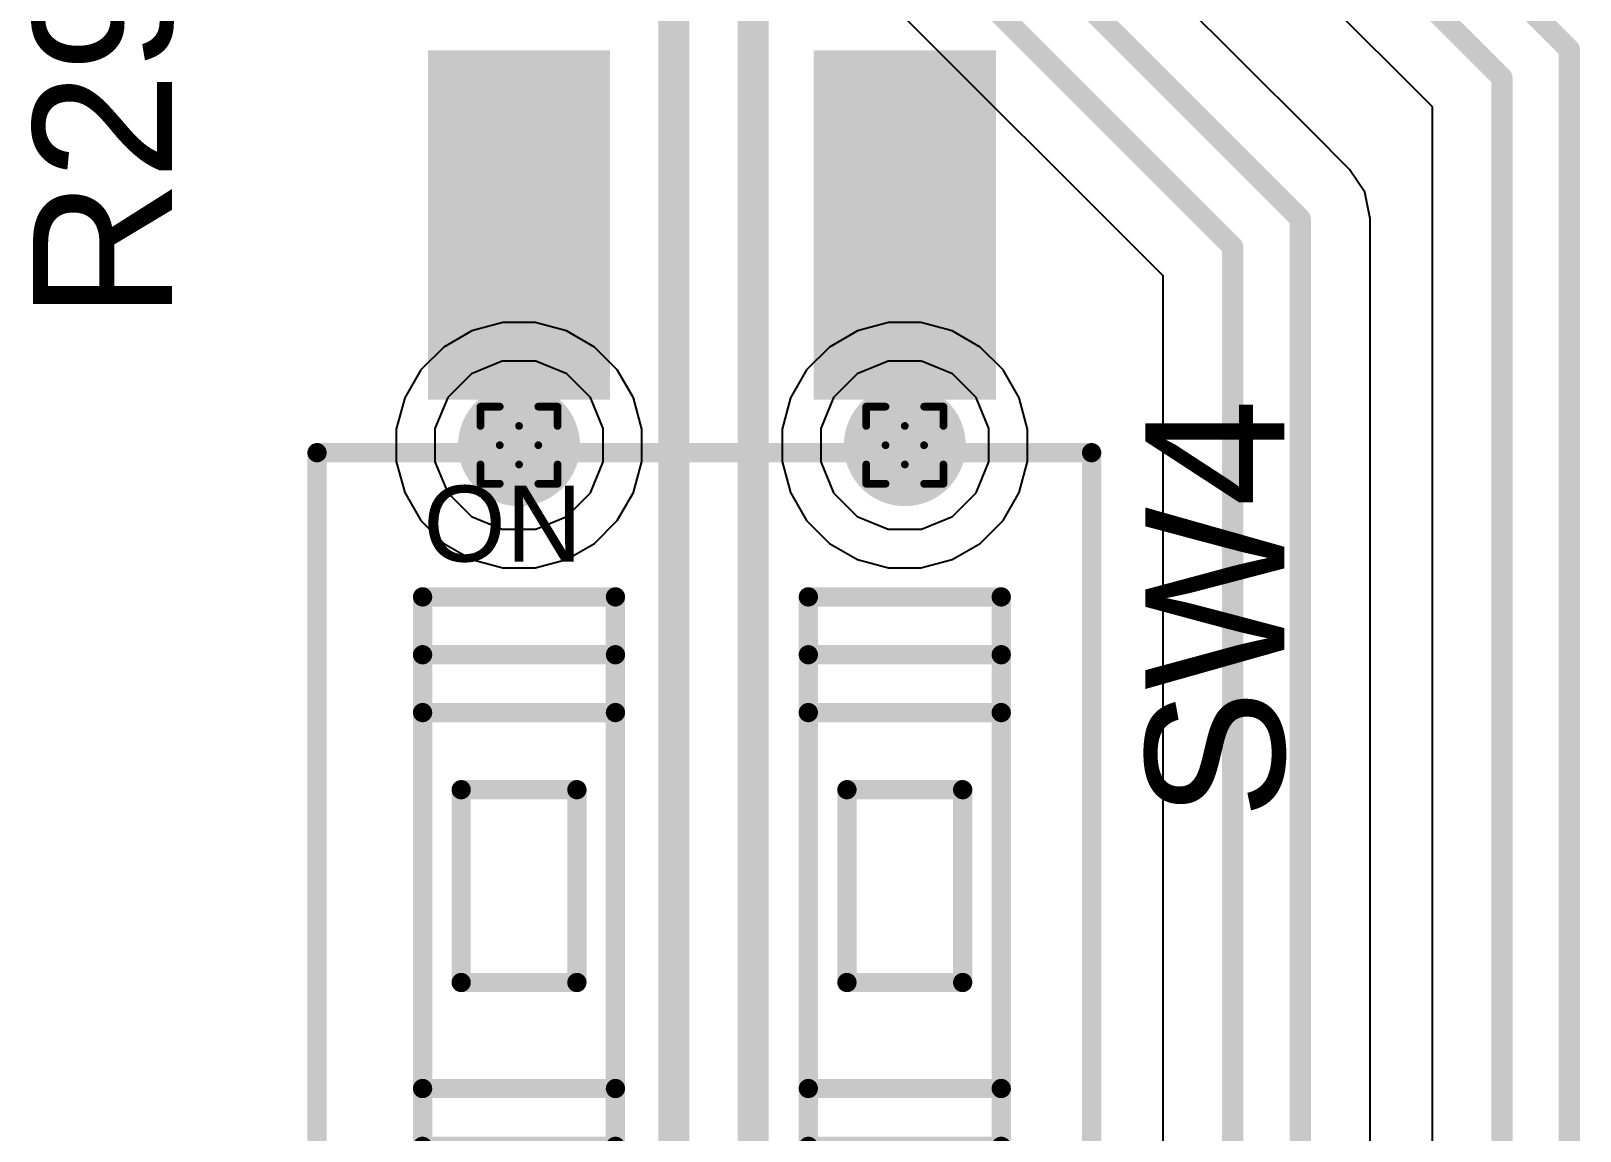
# Model space of a CAD drawing. Header units: inches. Extents: x 0 to 5379, y 0 to 5429.
# Drawn here: x 292.66 to 302.86, y 92.81 to 100.06 of the extents above; entities that cross this region are included whole.
import ezdxf

# ---------------------------------------------------------------- set-up
doc = ezdxf.new("R2010")
doc.units = ezdxf.units.IN
for name, color, linetype in [('Bottom Layer', 5, 'Continuous'), ('Bottom Solder', 6, 'Continuous'), ('Drill Drawing', 1, 'Continuous'), ('GND01', 16, 'Continuous'), ('GND02', 76, 'Continuous'), ('PWR', 156, 'Continuous'), ('SIG 01', 90, 'Continuous'), ('Top Layer', 1, 'Continuous'), ('Top Overlay', 2, 'Continuous'), ('Top Paste', 8, 'Continuous'), ('Top Solder', 216, 'Continuous'), ('Via Holes', 16, 'Continuous')]:
    doc.layers.add(name, color=color, linetype=linetype)
doc.styles.add('Arial', font='', dxfattribs={"height": 0.2})
doc.styles.get('Arial').set_extended_font_data('Arial')

# ---------------------------------------------------------------- blocks, each defined once
blk = doc.blocks.new('DSIC02LSGET_198')
at = {"layer": 'Top Layer'}
for points in [[(-3.3999932, 1.8199989), (-3.3999932, 0.7200011), (-5.599988799999999, 0.7200011), (-5.599988799999999, 1.8199989)], [(5.599988799999999, 1.8199989), (5.599988799999999, 0.7200011), (3.3999932, 0.7200011), (3.3999932, 1.8199989)], [(-3.3999932, -0.7200011), (-3.3999932, -1.8199989), (-5.599988799999999, -1.8199989), (-5.599988799999999, -0.7200011)], [(5.599988799999999, -0.7200011), (5.599988799999999, -1.8199989), (3.3999932, -1.8199989), (3.3999932, -0.7200011)]]:
    blk.add_hatch(color=1, dxfattribs=at).paths.add_polyline_path(points)
at = {"layer": 'Top Paste'}
for points in [[(-3.3999932, 1.8199989), (-3.3999932, 0.7200011), (-5.599988799999999, 0.7200011), (-5.599988799999999, 1.8199989)], [(5.599988799999999, 1.8199989), (5.599988799999999, 0.7200011), (3.3999932, 0.7200011), (3.3999932, 1.8199989)], [(-3.3999932, -0.7200011), (-3.3999932, -1.8199989), (-5.599988799999999, -1.8199989), (-5.599988799999999, -0.7200011)], [(5.599988799999999, -0.7200011), (5.599988799999999, -1.8199989), (3.3999932, -1.8199989), (3.3999932, -0.7200011)]]:
    blk.add_hatch(color=8, dxfattribs=at).paths.add_polyline_path(points)
at = {"layer": 'Top Solder'}
for points in [[(-3.3499806, 1.8700115), (-3.3499806, 0.6699885), (-5.6500014, 0.6699885), (-5.6500014, 1.8700115)], [(5.6500014, 1.8700115), (5.6500014, 0.6699885), (3.3499806, 0.6699885), (3.3499806, 1.8700115)], [(-3.3499806, -0.6699885), (-3.3499806, -1.8700115), (-5.6500014, -1.8700115), (-5.6500014, -0.6699885)], [(5.6500014, -0.6699885), (5.6500014, -1.8700115), (3.3499806, -1.8700115), (3.3499806, -0.6699885)]]:
    blk.add_hatch(color=216, dxfattribs=at).paths.add_polyline_path(points)
at = {"layer": 'Top Overlay'}
for points in [[(-2.999867, 2.600071, 0.127, 0.127, 0), (3.000121, 2.600071, 0.127, 0.127, 0)], [(-2.999867, 2.600071, 0.127, 0.127, 0), (-2.999867, -2.4999188, 0.127, 0.127, 0)], [(3.000121, 2.600071, 0.127, 0.127, 0), (3.000121, -2.4999188, 0.127, 0.127, 0)], [(-2.0139914, 1.9051778, 0.127, 0.127, 0), (2.0500086, 1.9051778, 0.127, 0.127, 0)], [(-2.0139914, 1.9051778, 0.127, 0.127, 0), (-2.0139914, 0.6351778, 0.127, 0.127, 0)], [(-1.5694914, 1.9051778, 0.127, 0.127, 0), (-1.5694914, 0.6351778, 0.127, 0.127, 0)], [(-1.1884914, 1.9051778, 0.127, 0.127, 0), (-1.1884914, 0.6351778, 0.127, 0.127, 0)], [(1.2880086, 1.9051778, 0.127, 0.127, 0), (1.2880086, 0.6351778, 0.127, 0.127, 0)], [(1.6690086, 1.9051778, 0.127, 0.127, 0), (1.6690086, 0.6351778, 0.127, 0.127, 0)], [(2.0500086, 1.9051778, 0.127, 0.127, 0), (2.0500086, 0.6351778, 0.127, 0.127, 0)], [(-0.4900929999999999, 1.651, 0.127, 0.127, 0), (0.7799069999999999, 1.651, 0.127, 0.127, 0)], [(-0.4900929999999999, 1.651, 0.127, 0.127, 0), (-0.4900929999999999, 0.889, 0.127, 0.127, 0)], [(0.7799069999999999, 1.651, 0.127, 0.127, 0), (0.7799069999999999, 0.889, 0.127, 0.127, 0)], [(-0.4900929999999999, 0.889, 0.127, 0.127, 0), (0.7799069999999999, 0.889, 0.127, 0.127, 0)], [(-2.0139914, 0.6351778, 0.127, 0.127, 0), (2.0500086, 0.6351778, 0.127, 0.127, 0)], [(-2.0139914, -0.6348222, 0.127, 0.127, 0), (2.0500086, -0.6348222, 0.127, 0.127, 0)], [(-2.0139914, -0.6348222, 0.127, 0.127, 0), (-2.0139914, -1.9048222, 0.127, 0.127, 0)], [(-1.5694914, -0.6348222, 0.127, 0.127, 0), (-1.5694914, -1.9048222, 0.127, 0.127, 0)], [(-1.1884914, -0.6348222, 0.127, 0.127, 0), (-1.1884914, -1.9048222, 0.127, 0.127, 0)], [(1.2880086, -0.6348222, 0.127, 0.127, 0), (1.2880086, -1.9048222, 0.127, 0.127, 0)], [(1.6690086, -0.6348222, 0.127, 0.127, 0), (1.6690086, -1.9048222, 0.127, 0.127, 0)], [(2.0500086, -0.6348222, 0.127, 0.127, 0), (2.0500086, -1.9048222, 0.127, 0.127, 0)], [(-0.4900929999999999, -0.889, 0.127, 0.127, 0), (0.7799069999999999, -0.889, 0.127, 0.127, 0)], [(-0.4900929999999999, -0.889, 0.127, 0.127, 0), (-0.4900929999999999, -1.651, 0.127, 0.127, 0)], [(0.7799069999999999, -0.889, 0.127, 0.127, 0), (0.7799069999999999, -1.651, 0.127, 0.127, 0)], [(-0.4900929999999999, -1.651, 0.127, 0.127, 0), (0.7799069999999999, -1.651, 0.127, 0.127, 0)], [(-2.0139914, -1.9048222, 0.127, 0.127, 0), (2.0500086, -1.9048222, 0.127, 0.127, 0)], [(-2.999867, -2.4999188, 0.127, 0.127, 0), (3.000121, -2.4999188, 0.127, 0.127, 0)]]:
    blk.add_lwpolyline(points, format="xyseb", dxfattribs=at)
for points in [[(-3.031617, 2.600071, 0.0635, 0.0635, 1), (-2.968117, 2.600071, 0.0635, 0.0635, 1)], [(-3.031617, 2.600071, 0.0635, 0.0635, 1), (-2.968117, 2.600071, 0.0635, 0.0635, 1)], [(2.968371, 2.600071, 0.0635, 0.0635, 1), (3.031871, 2.600071, 0.0635, 0.0635, 1)], [(2.968371, 2.600071, 0.0635, 0.0635, 1), (3.031871, 2.600071, 0.0635, 0.0635, 1)], [(-2.0457414, 1.9051778, 0.0635, 0.0635, 1), (-1.9822414, 1.9051778, 0.0635, 0.0635, 1)], [(-2.0457414, 1.9051778, 0.0635, 0.0635, 1), (-1.9822414, 1.9051778, 0.0635, 0.0635, 1)], [(-1.6012414, 1.9051778, 0.0635, 0.0635, 1), (-1.5377414, 1.9051778, 0.0635, 0.0635, 1)], [(-1.2202414, 1.9051778, 0.0635, 0.0635, 1), (-1.1567414, 1.9051778, 0.0635, 0.0635, 1)], [(1.2562586, 1.9051778, 0.0635, 0.0635, 1), (1.3197586, 1.9051778, 0.0635, 0.0635, 1)], [(1.6372586, 1.9051778, 0.0635, 0.0635, 1), (1.7007586, 1.9051778, 0.0635, 0.0635, 1)], [(2.0182586, 1.9051778, 0.0635, 0.0635, 1), (2.0817586, 1.9051778, 0.0635, 0.0635, 1)], [(2.0182586, 1.9051778, 0.0635, 0.0635, 1), (2.0817586, 1.9051778, 0.0635, 0.0635, 1)], [(-0.521843, 1.651, 0.0635, 0.0635, 1), (-0.4583429999999999, 1.651, 0.0635, 0.0635, 1)], [(-0.521843, 1.651, 0.0635, 0.0635, 1), (-0.4583429999999999, 1.651, 0.0635, 0.0635, 1)], [(0.748157, 1.651, 0.0635, 0.0635, 1), (0.8116569999999999, 1.651, 0.0635, 0.0635, 1)], [(0.748157, 1.651, 0.0635, 0.0635, 1), (0.8116569999999999, 1.651, 0.0635, 0.0635, 1)], [(-0.521843, 0.889, 0.0635, 0.0635, 1), (-0.4583429999999999, 0.889, 0.0635, 0.0635, 1)], [(-0.521843, 0.889, 0.0635, 0.0635, 1), (-0.4583429999999999, 0.889, 0.0635, 0.0635, 1)], [(0.748157, 0.889, 0.0635, 0.0635, 1), (0.8116569999999999, 0.889, 0.0635, 0.0635, 1)], [(0.748157, 0.889, 0.0635, 0.0635, 1), (0.8116569999999999, 0.889, 0.0635, 0.0635, 1)], [(-2.0457414, 0.6351778, 0.0635, 0.0635, 1), (-1.9822414, 0.6351778, 0.0635, 0.0635, 1)], [(-2.0457414, 0.6351778, 0.0635, 0.0635, 1), (-1.9822414, 0.6351778, 0.0635, 0.0635, 1)], [(-1.6012414, 0.6351778, 0.0635, 0.0635, 1), (-1.5377414, 0.6351778, 0.0635, 0.0635, 1)], [(-1.2202414, 0.6351778, 0.0635, 0.0635, 1), (-1.1567414, 0.6351778, 0.0635, 0.0635, 1)], [(1.2562586, 0.6351778, 0.0635, 0.0635, 1), (1.3197586, 0.6351778, 0.0635, 0.0635, 1)], [(1.6372586, 0.6351778, 0.0635, 0.0635, 1), (1.7007586, 0.6351778, 0.0635, 0.0635, 1)], [(2.0182586, 0.6351778, 0.0635, 0.0635, 1), (2.0817586, 0.6351778, 0.0635, 0.0635, 1)], [(2.0182586, 0.6351778, 0.0635, 0.0635, 1), (2.0817586, 0.6351778, 0.0635, 0.0635, 1)], [(-2.0457414, -0.6348222, 0.0635, 0.0635, 1), (-1.9822414, -0.6348222, 0.0635, 0.0635, 1)], [(-2.0457414, -0.6348222, 0.0635, 0.0635, 1), (-1.9822414, -0.6348222, 0.0635, 0.0635, 1)], [(-1.6012414, -0.6348222, 0.0635, 0.0635, 1), (-1.5377414, -0.6348222, 0.0635, 0.0635, 1)], [(-1.2202414, -0.6348222, 0.0635, 0.0635, 1), (-1.1567414, -0.6348222, 0.0635, 0.0635, 1)], [(1.2562586, -0.6348222, 0.0635, 0.0635, 1), (1.3197586, -0.6348222, 0.0635, 0.0635, 1)], [(1.6372586, -0.6348222, 0.0635, 0.0635, 1), (1.7007586, -0.6348222, 0.0635, 0.0635, 1)], [(2.0182586, -0.6348222, 0.0635, 0.0635, 1), (2.0817586, -0.6348222, 0.0635, 0.0635, 1)], [(2.0182586, -0.6348222, 0.0635, 0.0635, 1), (2.0817586, -0.6348222, 0.0635, 0.0635, 1)], [(-0.521843, -0.889, 0.0635, 0.0635, 1), (-0.4583429999999999, -0.889, 0.0635, 0.0635, 1)], [(-0.521843, -0.889, 0.0635, 0.0635, 1), (-0.4583429999999999, -0.889, 0.0635, 0.0635, 1)], [(0.748157, -0.889, 0.0635, 0.0635, 1), (0.8116569999999999, -0.889, 0.0635, 0.0635, 1)], [(0.748157, -0.889, 0.0635, 0.0635, 1), (0.8116569999999999, -0.889, 0.0635, 0.0635, 1)], [(-0.521843, -1.651, 0.0635, 0.0635, 1), (-0.4583429999999999, -1.651, 0.0635, 0.0635, 1)], [(-0.521843, -1.651, 0.0635, 0.0635, 1), (-0.4583429999999999, -1.651, 0.0635, 0.0635, 1)], [(0.748157, -1.651, 0.0635, 0.0635, 1), (0.8116569999999999, -1.651, 0.0635, 0.0635, 1)], [(0.748157, -1.651, 0.0635, 0.0635, 1), (0.8116569999999999, -1.651, 0.0635, 0.0635, 1)], [(-2.0457414, -1.9048222, 0.0635, 0.0635, 1), (-1.9822414, -1.9048222, 0.0635, 0.0635, 1)], [(-2.0457414, -1.9048222, 0.0635, 0.0635, 1), (-1.9822414, -1.9048222, 0.0635, 0.0635, 1)], [(-1.6012414, -1.9048222, 0.0635, 0.0635, 1), (-1.5377414, -1.9048222, 0.0635, 0.0635, 1)], [(-1.2202414, -1.9048222, 0.0635, 0.0635, 1), (-1.1567414, -1.9048222, 0.0635, 0.0635, 1)], [(1.2562586, -1.9048222, 0.0635, 0.0635, 1), (1.3197586, -1.9048222, 0.0635, 0.0635, 1)], [(1.6372586, -1.9048222, 0.0635, 0.0635, 1), (1.7007586, -1.9048222, 0.0635, 0.0635, 1)], [(2.0182586, -1.9048222, 0.0635, 0.0635, 1), (2.0817586, -1.9048222, 0.0635, 0.0635, 1)], [(2.0182586, -1.9048222, 0.0635, 0.0635, 1), (2.0817586, -1.9048222, 0.0635, 0.0635, 1)], [(-3.031617, -2.4999188, 0.0635, 0.0635, 1), (-2.968117, -2.4999188, 0.0635, 0.0635, 1)], [(-3.031617, -2.4999188, 0.0635, 0.0635, 1), (-2.968117, -2.4999188, 0.0635, 0.0635, 1)], [(2.968371, -2.4999188, 0.0635, 0.0635, 1), (3.031871, -2.4999188, 0.0635, 0.0635, 1)], [(2.968371, -2.4999188, 0.0635, 0.0635, 1), (3.031871, -2.4999188, 0.0635, 0.0635, 1)]]:
    blk.add_lwpolyline(points, format="xyseb", close=True, dxfattribs=at)
at = {"layer": 'Top Overlay', "style": 'Arial'}
for s, p in [('ON', (2.28313996, 1.90008256)), ('1', (-2.71606518, 1.37000742)), ('2', (-2.69827756, -1.16998496))]:
    blk.add_text(s, height=0.499999, rotation=270, dxfattribs=at).set_placement(p)

msp = doc.modelspace()

# ---------------------------------------------------------------- hatches: boundary and pattern name
at = {"layer": 'Bottom Layer'}
h = msp.add_hatch(color=5, dxfattribs=at)
edge = h.paths.add_edge_path()
edge.add_arc((295.87470924, 97.33279999999999), 0.2999994, 0, 360)
h = msp.add_hatch(color=5, dxfattribs=at)
edge = h.paths.add_edge_path()
edge.add_arc((298.41470924, 97.33279999999999), 0.2999994, 0, 360)
at = {"layer": 'Bottom Solder'}
h = msp.add_hatch(color=6, dxfattribs=at)
edge = h.paths.add_edge_path()
edge.add_arc((295.87470924, 97.33279999999999), 0.4015993999999999, 0, 360)
h = msp.add_hatch(color=6, dxfattribs=at)
edge = h.paths.add_edge_path()
edge.add_arc((298.41470924, 97.33279999999999), 0.4015993999999999, 0, 360)
at = {"layer": 'GND01'}
h = msp.add_hatch(color=16, dxfattribs=at)
edge = h.paths.add_edge_path()
edge.add_arc((295.87470924, 97.33279999999999), 0.2999994, 0, 360)
h = msp.add_hatch(color=16, dxfattribs=at)
edge = h.paths.add_edge_path()
edge.add_arc((298.41470924, 97.33279999999999), 0.2999994, 0, 360)
at = {"layer": 'GND02'}
h = msp.add_hatch(color=76, dxfattribs=at)
edge = h.paths.add_edge_path()
edge.add_arc((295.87470924, 97.33279999999999), 0.2999994, 0, 360)
h = msp.add_hatch(color=76, dxfattribs=at)
edge = h.paths.add_edge_path()
edge.add_arc((298.41470924, 97.33279999999999), 0.2999994, 0, 360)
at = {"layer": 'PWR'}
h = msp.add_hatch(color=156, dxfattribs=at)
edge = h.paths.add_edge_path()
edge.add_arc((295.87470924, 97.33279999999999), 0.2999994, 0, 360)
h = msp.add_hatch(color=156, dxfattribs=at)
edge = h.paths.add_edge_path()
edge.add_arc((298.41470924, 97.33279999999999), 0.2999994, 0, 360)
at = {"layer": 'SIG 01'}
h = msp.add_hatch(color=90, dxfattribs=at)
edge = h.paths.add_edge_path()
edge.add_arc((295.87470924, 97.33279999999999), 0.2999994, 0, 360)
h = msp.add_hatch(color=90, dxfattribs=at)
edge = h.paths.add_edge_path()
edge.add_arc((298.41470924, 97.33279999999999), 0.2999994, 0, 360)
at = {"layer": 'Top Layer'}
h = msp.add_hatch(color=1, dxfattribs=at)
edge = h.paths.add_edge_path()
edge.add_arc((295.87470924, 97.33279999999999), 0.2999994, 0, 360)
h = msp.add_hatch(color=1, dxfattribs=at)
edge = h.paths.add_edge_path()
edge.add_arc((298.41470924, 97.33279999999999), 0.2999994, 0, 360)
at = {"layer": 'Top Solder'}
h = msp.add_hatch(color=216, dxfattribs=at)
edge = h.paths.add_edge_path()
edge.add_arc((295.87470924, 97.33279999999999), 0.4015993999999999, 0, 360)
h = msp.add_hatch(color=216, dxfattribs=at)
edge = h.paths.add_edge_path()
edge.add_arc((298.41470924, 97.33279999999999), 0.4015993999999999, 0, 360)
at = {"layer": 'Via Holes'}
h = msp.add_hatch(color=7, dxfattribs=at)
edge = h.paths.add_edge_path()
edge.add_arc((295.87470924, 97.33279999999999), 0.1499997, 0, 360)
h = msp.add_hatch(color=7, dxfattribs=at)
edge = h.paths.add_edge_path()
edge.add_arc((298.41470924, 97.33279999999999), 0.1499997, 0, 360)

# ---------------------------------------------------------------- linework, layer by layer
at = {"layer": 'Bottom Layer'}
for p, q in [((295.76833404, 98.14079939999999), (295.5628328, 98.08573474)), ((295.98108444, 98.14079939999999), (295.76833404, 98.14079939999999)), ((296.18658568, 98.08573474), (295.98108444, 98.14079939999999)), ((298.30833404, 98.14079939999999), (298.1028328, 98.08573474)), ((298.52108444, 98.14079939999999), (298.30833404, 98.14079939999999)), ((298.72658568, 98.08573474), (298.52108444, 98.14079939999999)), ((295.5628328, 98.08573474), (295.37858628, 97.97935954)), ((296.3708322, 97.97935954), (296.18658568, 98.08573474)), ((298.1028328, 98.08573474), (297.91858628, 97.97935954)), ((298.9108322, 97.97935954), (298.72658568, 98.08573474)), ((295.37858628, 97.97935954), (295.2281497, 97.82892296)), ((296.52126878, 97.82892296), (296.3708322, 97.97935954)), ((297.91858628, 97.97935954), (297.7681497, 97.82892296)), ((299.06126878, 97.82892296), (298.9108322, 97.97935954)), ((295.2281497, 97.82892296), (295.1217745, 97.64467644)), ((296.62764398, 97.64467644), (296.52126878, 97.82892296)), ((297.7681497, 97.82892296), (297.6617745, 97.64467644)), ((299.16764398, 97.64467644), (299.06126878, 97.82892296)), ((295.1217745, 97.64467644), (295.06670984, 97.4391752)), ((296.68270864, 97.4391752), (296.62764398, 97.64467644)), ((297.6617745, 97.64467644), (297.60670984, 97.4391752)), ((299.22270864, 97.4391752), (299.16764398, 97.64467644)), ((295.06670984, 97.4391752), (295.06670984, 97.2264248)), ((296.68270864, 97.2264248), (296.68270864, 97.4391752)), ((297.60670984, 97.4391752), (297.60670984, 97.2264248)), ((299.22270864, 97.2264248), (299.22270864, 97.4391752)), ((295.06670984, 97.2264248), (295.1217745, 97.02092356)), ((296.62764398, 97.02092356), (296.68270864, 97.2264248)), ((297.60670984, 97.2264248), (297.6617745, 97.02092356)), ((299.16764398, 97.02092356), (299.22270864, 97.2264248)), ((295.1217745, 97.02092356), (295.2281497, 96.83667704)), ((296.52126878, 96.83667704), (296.62764398, 97.02092356)), ((297.6617745, 97.02092356), (297.7681497, 96.83667704)), ((299.06126878, 96.83667704), (299.16764398, 97.02092356)), ((295.2281497, 96.83667704), (295.37858628, 96.68624046)), ((296.3708322, 96.68624046), (296.52126878, 96.83667704)), ((297.7681497, 96.83667704), (297.91858628, 96.68624046)), ((298.9108322, 96.68624046), (299.06126878, 96.83667704)), ((295.37858628, 96.68624046), (295.5628328, 96.57986525999999)), ((296.18658568, 96.57986525999999), (296.3708322, 96.68624046)), ((297.91858628, 96.68624046), (298.1028328, 96.57986525999999)), ((298.72658568, 96.57986525999999), (298.9108322, 96.68624046)), ((295.5628328, 96.57986525999999), (295.76833404, 96.52480059999999)), ((295.76833404, 96.52480059999999), (295.98108444, 96.52480059999999)), ((295.98108444, 96.52480059999999), (296.18658568, 96.57986525999999)), ((298.1028328, 96.57986525999999), (298.30833404, 96.52480059999999)), ((298.30833404, 96.52480059999999), (298.52108444, 96.52480059999999)), ((298.52108444, 96.52480059999999), (298.72658568, 96.57986525999999))]:
    msp.add_line(p, q, dxfattribs=at)
at = {"layer": 'Drill Drawing'}
for points in [[(295.62070924, 97.4598, 0.0508, 0.0508, 0), (295.62070924, 97.5868, 0.0508, 0.0508, 0)], [(295.62070924, 97.5868, 0.0508, 0.0508, 0), (295.74770924, 97.5868, 0.0508, 0.0508, 0)], [(295.74770924, 97.5868, 0.0508, 0.0508, 0), (295.87470924, 97.4598, 0.0508, 0.0508, 0)], [(295.87470924, 97.4598, 0.0508, 0.0508, 0), (296.00170924, 97.5868, 0.0508, 0.0508, 0)], [(296.00170924, 97.5868, 0.0508, 0.0508, 0), (296.12870924, 97.5868, 0.0508, 0.0508, 0)], [(296.12870924, 97.4598, 0.0508, 0.0508, 0), (296.12870924, 97.5868, 0.0508, 0.0508, 0)], [(298.16070924, 97.4598, 0.0508, 0.0508, 0), (298.16070924, 97.5868, 0.0508, 0.0508, 0)], [(298.16070924, 97.5868, 0.0508, 0.0508, 0), (298.28770924, 97.5868, 0.0508, 0.0508, 0)], [(298.28770924, 97.5868, 0.0508, 0.0508, 0), (298.41470924, 97.4598, 0.0508, 0.0508, 0)], [(298.41470924, 97.4598, 0.0508, 0.0508, 0), (298.54170924, 97.5868, 0.0508, 0.0508, 0)], [(298.54170924, 97.5868, 0.0508, 0.0508, 0), (298.66870924, 97.5868, 0.0508, 0.0508, 0)], [(298.66870924, 97.4598, 0.0508, 0.0508, 0), (298.66870924, 97.5868, 0.0508, 0.0508, 0)], [(295.62070924, 97.4598, 0.0508, 0.0508, 0), (295.74770924, 97.33279999999999, 0.0508, 0.0508, 0)], [(296.00170924, 97.33279999999999, 0.0508, 0.0508, 0), (296.12870924, 97.4598, 0.0508, 0.0508, 0)], [(298.16070924, 97.4598, 0.0508, 0.0508, 0), (298.28770924, 97.33279999999999, 0.0508, 0.0508, 0)], [(298.54170924, 97.33279999999999, 0.0508, 0.0508, 0), (298.66870924, 97.4598, 0.0508, 0.0508, 0)], [(295.62070924, 97.2058, 0.0508, 0.0508, 0), (295.74770924, 97.33279999999999, 0.0508, 0.0508, 0)], [(296.00170924, 97.33279999999999, 0.0508, 0.0508, 0), (296.12870924, 97.2058, 0.0508, 0.0508, 0)], [(298.16070924, 97.2058, 0.0508, 0.0508, 0), (298.28770924, 97.33279999999999, 0.0508, 0.0508, 0)], [(298.54170924, 97.33279999999999, 0.0508, 0.0508, 0), (298.66870924, 97.2058, 0.0508, 0.0508, 0)], [(295.62070924, 97.0788, 0.0508, 0.0508, 0), (295.62070924, 97.2058, 0.0508, 0.0508, 0)], [(295.74770924, 97.0788, 0.0508, 0.0508, 0), (295.87470924, 97.2058, 0.0508, 0.0508, 0)], [(295.87470924, 97.2058, 0.0508, 0.0508, 0), (296.00170924, 97.0788, 0.0508, 0.0508, 0)], [(296.12870924, 97.0788, 0.0508, 0.0508, 0), (296.12870924, 97.2058, 0.0508, 0.0508, 0)], [(298.16070924, 97.0788, 0.0508, 0.0508, 0), (298.16070924, 97.2058, 0.0508, 0.0508, 0)], [(298.28770924, 97.0788, 0.0508, 0.0508, 0), (298.41470924, 97.2058, 0.0508, 0.0508, 0)], [(298.41470924, 97.2058, 0.0508, 0.0508, 0), (298.54170924, 97.0788, 0.0508, 0.0508, 0)], [(298.66870924, 97.0788, 0.0508, 0.0508, 0), (298.66870924, 97.2058, 0.0508, 0.0508, 0)], [(295.62070924, 97.0788, 0.0508, 0.0508, 0), (295.74770924, 97.0788, 0.0508, 0.0508, 0)], [(296.00170924, 97.0788, 0.0508, 0.0508, 0), (296.12870924, 97.0788, 0.0508, 0.0508, 0)], [(298.16070924, 97.0788, 0.0508, 0.0508, 0), (298.28770924, 97.0788, 0.0508, 0.0508, 0)], [(298.54170924, 97.0788, 0.0508, 0.0508, 0), (298.66870924, 97.0788, 0.0508, 0.0508, 0)]]:
    msp.add_lwpolyline(points, format="xyseb", dxfattribs=at)
for points in [[(295.6080092399999, 97.5868, 0.0254, 0.0254, 1), (295.63340924, 97.5868, 0.0254, 0.0254, 1)], [(295.6080092399999, 97.5868, 0.0254, 0.0254, 1), (295.63340924, 97.5868, 0.0254, 0.0254, 1)], [(295.73500924, 97.5868, 0.0254, 0.0254, 1), (295.7604092399999, 97.5868, 0.0254, 0.0254, 1)], [(295.73500924, 97.5868, 0.0254, 0.0254, 1), (295.7604092399999, 97.5868, 0.0254, 0.0254, 1)], [(295.98900924, 97.5868, 0.0254, 0.0254, 1), (296.01440924, 97.5868, 0.0254, 0.0254, 1)], [(295.98900924, 97.5868, 0.0254, 0.0254, 1), (296.01440924, 97.5868, 0.0254, 0.0254, 1)], [(296.11600924, 97.5868, 0.0254, 0.0254, 1), (296.14140924, 97.5868, 0.0254, 0.0254, 1)], [(296.11600924, 97.5868, 0.0254, 0.0254, 1), (296.14140924, 97.5868, 0.0254, 0.0254, 1)], [(298.14800924, 97.5868, 0.0254, 0.0254, 1), (298.17340924, 97.5868, 0.0254, 0.0254, 1)], [(298.14800924, 97.5868, 0.0254, 0.0254, 1), (298.17340924, 97.5868, 0.0254, 0.0254, 1)], [(298.27500924, 97.5868, 0.0254, 0.0254, 1), (298.30040924, 97.5868, 0.0254, 0.0254, 1)], [(298.27500924, 97.5868, 0.0254, 0.0254, 1), (298.30040924, 97.5868, 0.0254, 0.0254, 1)], [(298.52900924, 97.5868, 0.0254, 0.0254, 1), (298.55440924, 97.5868, 0.0254, 0.0254, 1)], [(298.52900924, 97.5868, 0.0254, 0.0254, 1), (298.55440924, 97.5868, 0.0254, 0.0254, 1)], [(298.65600924, 97.5868, 0.0254, 0.0254, 1), (298.68140924, 97.5868, 0.0254, 0.0254, 1)], [(298.65600924, 97.5868, 0.0254, 0.0254, 1), (298.68140924, 97.5868, 0.0254, 0.0254, 1)], [(295.6080092399999, 97.4598, 0.0254, 0.0254, 1), (295.63340924, 97.4598, 0.0254, 0.0254, 1)], [(295.6080092399999, 97.4598, 0.0254, 0.0254, 1), (295.63340924, 97.4598, 0.0254, 0.0254, 1)], [(295.86200924, 97.4598, 0.0254, 0.0254, 1), (295.88740924, 97.4598, 0.0254, 0.0254, 1)], [(295.86200924, 97.4598, 0.0254, 0.0254, 1), (295.88740924, 97.4598, 0.0254, 0.0254, 1)], [(296.11600924, 97.4598, 0.0254, 0.0254, 1), (296.14140924, 97.4598, 0.0254, 0.0254, 1)], [(296.11600924, 97.4598, 0.0254, 0.0254, 1), (296.14140924, 97.4598, 0.0254, 0.0254, 1)], [(298.14800924, 97.4598, 0.0254, 0.0254, 1), (298.17340924, 97.4598, 0.0254, 0.0254, 1)], [(298.14800924, 97.4598, 0.0254, 0.0254, 1), (298.17340924, 97.4598, 0.0254, 0.0254, 1)], [(298.40200924, 97.4598, 0.0254, 0.0254, 1), (298.42740924, 97.4598, 0.0254, 0.0254, 1)], [(298.40200924, 97.4598, 0.0254, 0.0254, 1), (298.42740924, 97.4598, 0.0254, 0.0254, 1)], [(298.65600924, 97.4598, 0.0254, 0.0254, 1), (298.68140924, 97.4598, 0.0254, 0.0254, 1)], [(298.65600924, 97.4598, 0.0254, 0.0254, 1), (298.68140924, 97.4598, 0.0254, 0.0254, 1)], [(295.73500924, 97.33279999999999, 0.0254, 0.0254, 1), (295.7604092399999, 97.33279999999999, 0.0254, 0.0254, 1)], [(295.73500924, 97.33279999999999, 0.0254, 0.0254, 1), (295.7604092399999, 97.33279999999999, 0.0254, 0.0254, 1)], [(295.98900924, 97.33279999999999, 0.0254, 0.0254, 1), (296.01440924, 97.33279999999999, 0.0254, 0.0254, 1)], [(295.98900924, 97.33279999999999, 0.0254, 0.0254, 1), (296.01440924, 97.33279999999999, 0.0254, 0.0254, 1)], [(298.27500924, 97.33279999999999, 0.0254, 0.0254, 1), (298.30040924, 97.33279999999999, 0.0254, 0.0254, 1)], [(298.27500924, 97.33279999999999, 0.0254, 0.0254, 1), (298.30040924, 97.33279999999999, 0.0254, 0.0254, 1)], [(298.52900924, 97.33279999999999, 0.0254, 0.0254, 1), (298.55440924, 97.33279999999999, 0.0254, 0.0254, 1)], [(298.52900924, 97.33279999999999, 0.0254, 0.0254, 1), (298.55440924, 97.33279999999999, 0.0254, 0.0254, 1)], [(295.6080092399999, 97.2058, 0.0254, 0.0254, 1), (295.63340924, 97.2058, 0.0254, 0.0254, 1)], [(295.6080092399999, 97.2058, 0.0254, 0.0254, 1), (295.63340924, 97.2058, 0.0254, 0.0254, 1)], [(295.86200924, 97.2058, 0.0254, 0.0254, 1), (295.88740924, 97.2058, 0.0254, 0.0254, 1)], [(295.86200924, 97.2058, 0.0254, 0.0254, 1), (295.88740924, 97.2058, 0.0254, 0.0254, 1)], [(296.11600924, 97.2058, 0.0254, 0.0254, 1), (296.14140924, 97.2058, 0.0254, 0.0254, 1)], [(296.11600924, 97.2058, 0.0254, 0.0254, 1), (296.14140924, 97.2058, 0.0254, 0.0254, 1)], [(298.14800924, 97.2058, 0.0254, 0.0254, 1), (298.17340924, 97.2058, 0.0254, 0.0254, 1)], [(298.14800924, 97.2058, 0.0254, 0.0254, 1), (298.17340924, 97.2058, 0.0254, 0.0254, 1)], [(298.40200924, 97.2058, 0.0254, 0.0254, 1), (298.42740924, 97.2058, 0.0254, 0.0254, 1)], [(298.40200924, 97.2058, 0.0254, 0.0254, 1), (298.42740924, 97.2058, 0.0254, 0.0254, 1)], [(298.65600924, 97.2058, 0.0254, 0.0254, 1), (298.68140924, 97.2058, 0.0254, 0.0254, 1)], [(298.65600924, 97.2058, 0.0254, 0.0254, 1), (298.68140924, 97.2058, 0.0254, 0.0254, 1)], [(295.6080092399999, 97.0788, 0.0254, 0.0254, 1), (295.63340924, 97.0788, 0.0254, 0.0254, 1)], [(295.6080092399999, 97.0788, 0.0254, 0.0254, 1), (295.63340924, 97.0788, 0.0254, 0.0254, 1)], [(295.73500924, 97.0788, 0.0254, 0.0254, 1), (295.7604092399999, 97.0788, 0.0254, 0.0254, 1)], [(295.73500924, 97.0788, 0.0254, 0.0254, 1), (295.7604092399999, 97.0788, 0.0254, 0.0254, 1)], [(295.98900924, 97.0788, 0.0254, 0.0254, 1), (296.01440924, 97.0788, 0.0254, 0.0254, 1)], [(295.98900924, 97.0788, 0.0254, 0.0254, 1), (296.01440924, 97.0788, 0.0254, 0.0254, 1)], [(296.11600924, 97.0788, 0.0254, 0.0254, 1), (296.14140924, 97.0788, 0.0254, 0.0254, 1)], [(296.11600924, 97.0788, 0.0254, 0.0254, 1), (296.14140924, 97.0788, 0.0254, 0.0254, 1)], [(298.14800924, 97.0788, 0.0254, 0.0254, 1), (298.17340924, 97.0788, 0.0254, 0.0254, 1)], [(298.14800924, 97.0788, 0.0254, 0.0254, 1), (298.17340924, 97.0788, 0.0254, 0.0254, 1)], [(298.27500924, 97.0788, 0.0254, 0.0254, 1), (298.30040924, 97.0788, 0.0254, 0.0254, 1)], [(298.27500924, 97.0788, 0.0254, 0.0254, 1), (298.30040924, 97.0788, 0.0254, 0.0254, 1)], [(298.52900924, 97.0788, 0.0254, 0.0254, 1), (298.55440924, 97.0788, 0.0254, 0.0254, 1)], [(298.52900924, 97.0788, 0.0254, 0.0254, 1), (298.55440924, 97.0788, 0.0254, 0.0254, 1)], [(298.65600924, 97.0788, 0.0254, 0.0254, 1), (298.68140924, 97.0788, 0.0254, 0.0254, 1)], [(298.65600924, 97.0788, 0.0254, 0.0254, 1), (298.68140924, 97.0788, 0.0254, 0.0254, 1)]]:
    msp.add_lwpolyline(points, format="xyseb", close=True, dxfattribs=at)
at = {"layer": 'PWR'}
for p, q in [((295.76451134, 97.88679939999999), (295.56089478, 97.80245869999999)), ((295.98490714, 97.88679939999999), (295.76451134, 97.88679939999999)), ((296.1885237, 97.80245869999999), (295.98490714, 97.88679939999999)), ((298.30451134, 97.88679939999999), (298.10089478, 97.80245869999999)), ((298.52490714, 97.88679939999999), (298.30451134, 97.88679939999999)), ((298.7285237, 97.80245869999999), (298.52490714, 97.88679939999999)), ((295.56089478, 97.80245869999999), (295.40505054, 97.64661446)), ((296.34436794, 97.64661446), (296.1885237, 97.80245869999999)), ((298.10089478, 97.80245869999999), (297.94505054, 97.64661446)), ((298.8843679399999, 97.64661446), (298.7285237, 97.80245869999999)), ((295.40505054, 97.64661446), (295.32070984, 97.4429979)), ((296.42870864, 97.4429979), (296.34436794, 97.64661446)), ((297.94505054, 97.64661446), (297.86070984, 97.4429979)), ((298.96870864, 97.4429979), (298.8843679399999, 97.64661446)), ((295.32070984, 97.4429979), (295.32070984, 97.22260209999999)), ((296.42870864, 97.22260209999999), (296.42870864, 97.4429979)), ((297.86070984, 97.4429979), (297.86070984, 97.22260209999999)), ((298.96870864, 97.22260209999999), (298.96870864, 97.4429979)), ((295.32070984, 97.22260209999999), (295.40505054, 97.01898553999999)), ((296.34436794, 97.01898553999999), (296.42870864, 97.22260209999999)), ((297.86070984, 97.22260209999999), (297.94505054, 97.01898553999999)), ((298.8843679399999, 97.01898553999999), (298.96870864, 97.22260209999999)), ((295.40505054, 97.01898553999999), (295.56089478, 96.8631413)), ((296.1885237, 96.8631413), (296.34436794, 97.01898553999999)), ((297.94505054, 97.01898553999999), (298.10089478, 96.8631413)), ((298.7285237, 96.8631413), (298.8843679399999, 97.01898553999999)), ((295.56089478, 96.8631413), (295.76451134, 96.7788006)), ((295.98490714, 96.7788006), (296.1885237, 96.8631413)), ((298.10089478, 96.8631413), (298.30451134, 96.7788006)), ((298.52490714, 96.7788006), (298.7285237, 96.8631413)), ((295.76451134, 96.7788006), (295.98490714, 96.7788006)), ((298.30451134, 96.7788006), (298.52490714, 96.7788006))]:
    msp.add_line(p, q, dxfattribs=at)
at = {"layer": 'SIG 01'}
for p, q in [((298.27449616, 103.17624272), (301.88644982, 99.56428906)), ((301.08299956, 99.40987992), (297.77657234, 102.71630714)), ((297.07700554, 101.48708176), (300.11416482, 98.44992248)), ((301.88644982, 99.56428906), (301.88644982, 22.45420452)), ((301.08300718, 99.40987484), (301.08299956, 99.40987992)), ((301.3433902, 99.14949182), (301.08300718, 99.40987484)), ((301.44303694, 99.0003608), (301.3433902, 99.14949182)), ((301.47802798, 98.82444801999999), (301.44303694, 99.0003608)), ((301.47802798, 24.13933196), (301.47802798, 98.82444801999999)), ((300.11416482, 98.44992248), (300.11416482, 91.53101582))]:
    msp.add_line(p, q, dxfattribs=at)
for points in [[(298.64901916, 104.0804243, 0.1397, 0.1397, 0), (302.7906313999999, 99.93881206, 0.1397, 0.1397, 0)], [(298.46490218, 103.6359243, 0.1397, 0.1397, 0), (302.3461314, 99.75469507999999, 0.1397, 0.1397, 0)], [(297.45152854, 102.39126334, 0.1397, 0.1397, 0), (300.75796084, 99.08483104, 0.1397, 0.1397, 0)], [(297.26741156, 101.94676334, 0.1397, 0.1397, 0), (300.57384386, 98.64033103999999, 0.1397, 0.1397, 0)], [(302.7906313999999, 22.07967898, 0.1397, 0.1397, 0), (302.7906313999999, 99.93881206, 0.1397, 0.1397, 0)], [(302.3461314, 22.2637985, 0.1397, 0.1397, 0), (302.3461314, 99.75469507999999, 0.1397, 0.1397, 0)], [(300.75796084, 99.08483104, 0.1397, 0.1397, 0), (300.75796338, 99.08483104, 0.1397, 0.1397, 0)], [(300.75796338, 99.08483104, 0.1397, 0.1397, 0), (301.0183464, 98.82444801999999, 0.1397, 0.1397, 0)], [(301.0183464, 24.13933196, 0.1397, 0.1397, 0), (301.0183464, 98.82444801999999, 0.1397, 0.1397, 0)], [(300.57384386, 98.64033103999999, 0.1397, 0.1397, 0), (300.5738464, 98.64033103999999, 0.1397, 0.1397, 0)], [(300.5738464, 24.32344894, 0.1397, 0.1397, 0), (300.5738464, 98.64033103999999, 0.1397, 0.1397, 0)]]:
    msp.add_lwpolyline(points, format="xyseb", dxfattribs=at)
for points in [[(302.7557064, 99.93881206, 0.06985, 0.06985, 1), (302.8255564, 99.93881206, 0.06985, 0.06985, 1)], [(302.7557064, 99.93881206, 0.06985, 0.06985, 1), (302.8255564, 99.93881206, 0.06985, 0.06985, 1)], [(302.3112064, 99.75469507999999, 0.06985, 0.06985, 1), (302.3810564, 99.75469507999999, 0.06985, 0.06985, 1)], [(302.3112064, 99.75469507999999, 0.06985, 0.06985, 1), (302.3810564, 99.75469507999999, 0.06985, 0.06985, 1)], [(300.72303584, 99.08483104, 0.06985, 0.06985, 1), (300.7928858399999, 99.08483104, 0.06985, 0.06985, 1)], [(300.72303584, 99.08483104, 0.06985, 0.06985, 1), (300.7928858399999, 99.08483104, 0.06985, 0.06985, 1)], [(300.72303838, 99.08483104, 0.06985, 0.06985, 1), (300.79288838, 99.08483104, 0.06985, 0.06985, 1)], [(300.72303838, 99.08483104, 0.06985, 0.06985, 1), (300.79288838, 99.08483104, 0.06985, 0.06985, 1)], [(300.9834214, 98.82444801999999, 0.06985, 0.06985, 1), (301.0532714, 98.82444801999999, 0.06985, 0.06985, 1)], [(300.9834214, 98.82444801999999, 0.06985, 0.06985, 1), (301.0532714, 98.82444801999999, 0.06985, 0.06985, 1)], [(300.53891886, 98.64033103999999, 0.06985, 0.06985, 1), (300.6087688599999, 98.64033103999999, 0.06985, 0.06985, 1)], [(300.53891886, 98.64033103999999, 0.06985, 0.06985, 1), (300.6087688599999, 98.64033103999999, 0.06985, 0.06985, 1)], [(300.5389214, 98.64033103999999, 0.06985, 0.06985, 1), (300.6087714, 98.64033103999999, 0.06985, 0.06985, 1)], [(300.5389214, 98.64033103999999, 0.06985, 0.06985, 1), (300.6087714, 98.64033103999999, 0.06985, 0.06985, 1)]]:
    msp.add_lwpolyline(points, format="xyseb", close=True, dxfattribs=at)
at = {"layer": 'Top Layer'}
for points in [[(297.41563326, 91.33263419999999, 0.2032, 0.2032, 0), (297.41563326, 104.74347606, 0.2032, 0.2032, 0)], [(296.8944659, 91.35331488, 0.2032, 0.2032, 0), (296.8944659, 104.50641786, 0.2032, 0.2032, 0)], [(295.87470924, 97.33279999999999, 0.3809999999999999, 0.3809999999999999, 0), (295.87470924, 98.78354132, 0.3809999999999999, 0.3809999999999999, 0)], [(298.41470924, 97.33279999999999, 0.3809999999999999, 0.3809999999999999, 0), (298.41470924, 98.78354132, 0.3809999999999999, 0.3809999999999999, 0)]]:
    msp.add_lwpolyline(points, format="xyseb", dxfattribs=at)
for points in [[(295.77945924, 98.78354132, 0.1905, 0.1905, 1), (295.96995924, 98.78354132, 0.1905, 0.1905, 1)], [(298.31945924, 98.78354132, 0.1905, 0.1905, 1), (298.5099592399999, 98.78354132, 0.1905, 0.1905, 1)], [(295.77945924, 97.33279999999999, 0.1905, 0.1905, 1), (295.96995924, 97.33279999999999, 0.1905, 0.1905, 1)], [(298.31945924, 97.33279999999999, 0.1905, 0.1905, 1), (298.5099592399999, 97.33279999999999, 0.1905, 0.1905, 1)]]:
    msp.add_lwpolyline(points, format="xyseb", close=True, dxfattribs=at)

# ---------------------------------------------------------------- block references
at = {"rotation": 90}
msp.add_blockref('DSIC02LSGET_198', (297.14470924, 94.28355031999999), dxfattribs=at)

# ---------------------------------------------------------------- texts
at = {"layer": 'Top Overlay', "style": 'Arial'}
for s, p in [('R295', (293.5892401, 98.15730178)), ('SW4', (300.91365268, 94.86939369999999))]:
    msp.add_text(s, height=0.9143999999999999, rotation=90, dxfattribs=at).set_placement(p)

doc.saveas('drawing.dxf')
